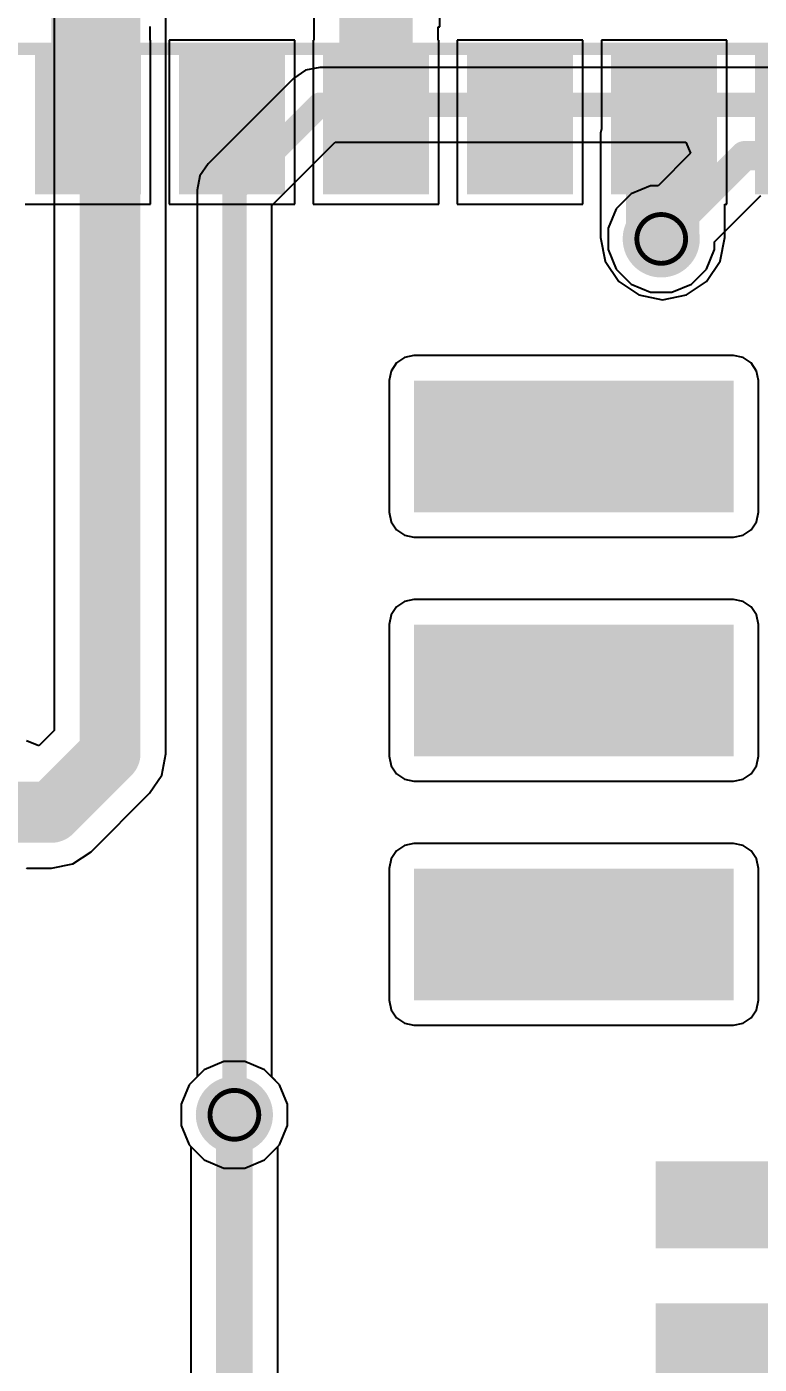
# Model space of a CAD drawing. Header units: inches. Extents: x 0 to 12.8, y -0.1 to 3.7.
# Drawn here: x 0.549 to 0.849, y 0.896 to 1.444 of the extents above; entities that cross this region are included whole.
import ezdxf

# ---------------------------------------------------------------- set-up
doc = ezdxf.new("R2010")
doc.units = ezdxf.units.IN
doc.header["$MEASUREMENT"] = 0
for name, color, linetype in [('Bottom Layer', 5, 'Continuous'), ('Bottom Overlay', 54, 'Continuous'), ('Bottom Paste', 16, 'Continuous'), ('Bottom Solder', 6, 'Continuous'), ('Drill Drawing', 1, 'Continuous'), ('Keep-Out Layer', 6, 'Continuous'), ('Pad Holes', 156, 'Continuous'), ('Top Layer', 1, 'Continuous'), ('Top Overlay', 2, 'Continuous'), ('Top Paste', 8, 'Continuous'), ('Top Solder', 216, 'Continuous'), ('Via Holes', 16, 'Continuous')]:
    doc.layers.add(name, color=color, linetype=linetype)
doc.styles.add('Arial', font='', dxfattribs={"height": 0.2})
doc.styles.get('Arial').set_extended_font_data('Arial')

# ---------------------------------------------------------------- blocks, each defined once
blk = doc.blocks.new('XKNANO_113_B_2')
at = {"layer": 'Bottom Layer'}
for points in [[(-0.26969, 0.30669), (-0.24213, 0.30669), (-0.24213, 0.22402), (-0.26969, 0.22402)], [(0.24213, 0.30669), (0.26969, 0.30669), (0.26969, 0.22402), (0.24213, 0.22402)], [(-0.26969, -0.16575), (-0.24213, -0.16575), (-0.24213, -0.24843), (-0.26969, -0.24843)], [(0.24213, -0.16575), (0.26969, -0.16575), (0.26969, -0.24843), (0.24213, -0.24843)], [(-0.20591, -0.24291), (-0.17441, -0.24291), (-0.17441, -0.2878), (-0.20591, -0.2878)], [(-0.15591, -0.24291), (-0.12441, -0.24291), (-0.12441, -0.2878), (-0.15591, -0.2878)], [(-0.10591, -0.24291), (-0.07441, -0.24291), (-0.07441, -0.2878), (-0.10591, -0.2878)], [(-0.05591, -0.24291), (-0.02441, -0.24291), (-0.02441, -0.2878), (-0.05591, -0.2878)], [(-0.00591, -0.24291), (0.02559, -0.24291), (0.02559, -0.2878), (-0.00591, -0.2878)], [(0.04409, -0.24291), (0.07559, -0.24291), (0.07559, -0.2878), (0.04409, -0.2878)], [(0.0815, -0.24291), (0.11299, -0.24291), (0.11299, -0.2878), (0.0815, -0.2878)]]:
    blk.add_hatch(color=5, dxfattribs=at).paths.add_polyline_path(points)
at = {"layer": 'Bottom Paste'}
for points in [[(-0.26969, 0.30669), (-0.24213, 0.30669), (-0.24213, 0.22402), (-0.26969, 0.22402)], [(0.24213, 0.30669), (0.26969, 0.30669), (0.26969, 0.22402), (0.24213, 0.22402)], [(-0.26969, -0.16575), (-0.24213, -0.16575), (-0.24213, -0.24843), (-0.26969, -0.24843)], [(0.24213, -0.16575), (0.26969, -0.16575), (0.26969, -0.24843), (0.24213, -0.24843)], [(-0.20591, -0.24291), (-0.17441, -0.24291), (-0.17441, -0.2878), (-0.20591, -0.2878)], [(-0.15591, -0.24291), (-0.12441, -0.24291), (-0.12441, -0.2878), (-0.15591, -0.2878)], [(-0.10591, -0.24291), (-0.07441, -0.24291), (-0.07441, -0.2878), (-0.10591, -0.2878)], [(-0.05591, -0.24291), (-0.02441, -0.24291), (-0.02441, -0.2878), (-0.05591, -0.2878)], [(-0.00591, -0.24291), (0.02559, -0.24291), (0.02559, -0.2878), (-0.00591, -0.2878)], [(0.04409, -0.24291), (0.07559, -0.24291), (0.07559, -0.2878), (0.04409, -0.2878)], [(0.0815, -0.24291), (0.11299, -0.24291), (0.11299, -0.2878), (0.0815, -0.2878)]]:
    blk.add_hatch(color=16, dxfattribs=at).paths.add_polyline_path(points)
at = {"layer": 'Bottom Solder'}
for points in [[(-0.27369, 0.31069), (-0.23813, 0.31069), (-0.23813, 0.22002), (-0.27369, 0.22002)], [(0.23813, 0.31069), (0.27369, 0.31069), (0.27369, 0.22002), (0.23813, 0.22002)], [(-0.20085, 0.22014), (-0.19285, 0.22014), (-0.19285, 0.21214), (-0.20085, 0.21214)], [(0.1338, 0.22014), (0.1418, 0.22014), (0.1418, 0.21214), (0.1338, 0.21214)], [(-0.27369, -0.16175), (-0.23813, -0.16175), (-0.23813, -0.25243), (-0.27369, -0.25243)], [(0.23813, -0.16175), (0.27369, -0.16175), (0.27369, -0.25243), (0.23813, -0.25243)], [(-0.20991, -0.23891), (-0.17041, -0.23891), (-0.17041, -0.2918), (-0.20991, -0.2918)], [(-0.15991, -0.23891), (-0.12041, -0.23891), (-0.12041, -0.2918), (-0.15991, -0.2918)], [(-0.10991, -0.23891), (-0.07041, -0.23891), (-0.07041, -0.2918), (-0.10991, -0.2918)], [(-0.05991, -0.23891), (-0.02041, -0.23891), (-0.02041, -0.2918), (-0.05991, -0.2918)], [(-0.00991, -0.23891), (0.02959, -0.23891), (0.02959, -0.2918), (-0.00991, -0.2918)], [(0.04009, -0.23891), (0.07959, -0.23891), (0.07959, -0.2918), (0.04009, -0.2918)], [(0.0775, -0.23891), (0.11699, -0.23891), (0.11699, -0.2918), (0.0775, -0.2918)]]:
    blk.add_hatch(color=6, dxfattribs=at).paths.add_polyline_path(points)
at = {"layer": 'Keep-Out Layer'}
for points in [[(-0.1718, 0.10637), (-0.1178, 0.10637), (-0.1178, 0.23737), (-0.1718, 0.23737)], [(-0.0718, 0.10637), (-0.0178, 0.10637), (-0.0178, 0.23737), (-0.0718, 0.23737)], [(0.0282, 0.10637), (0.0822, 0.10637), (0.0822, 0.23737), (0.0282, 0.23737)], [(-0.1718, -0.19363), (-0.1178, -0.19363), (-0.1178, -0.06263), (-0.1718, -0.06263)], [(-0.0718, -0.19363), (-0.0178, -0.19363), (-0.0178, -0.06263), (-0.0718, -0.06263)], [(0.0282, -0.19363), (0.0822, -0.19363), (0.0822, -0.06263), (0.0282, -0.06263)]]:
    blk.add_hatch(color=6, dxfattribs=at).paths.add_polyline_path(points)
at = {"layer": 'Pad Holes'}
h = blk.add_hatch(color=7, dxfattribs=at)
edge = h.paths.add_edge_path()
edge.add_arc((-0.19685, 0.21614), 0.01476, 0, 360)
h = blk.add_hatch(color=7, dxfattribs=at)
edge = h.paths.add_edge_path()
edge.add_arc((0.1378, 0.21614), 0.01476, 0, 360)
at = {"layer": 'Top Solder'}
for points in [[(-0.20085, 0.22014), (-0.19285, 0.22014), (-0.19285, 0.21214), (-0.20085, 0.21214)], [(0.1338, 0.22014), (0.1418, 0.22014), (0.1418, 0.21214), (0.1338, 0.21214)]]:
    blk.add_hatch(color=216, dxfattribs=at).paths.add_polyline_path(points)
at = {"layer": 'Bottom Overlay'}
for points in [[(-0.257, 0.313, 0.005, 0.005, 0), (0.256, 0.313, 0.005, 0.005, 0)], [(-0.186, 0.303, 0.01, 0.01, 0), (-0.186, 0.283, 0.01, 0.01, 0)], [(-0.186, 0.283, 0.01, 0.01, 0), (-0.173, 0.27, 0.01, 0.01, 0)], [(-0.173, 0.27, 0.01, 0.01, 0), (-0.166, 0.27, 0.01, 0.01, 0)], [(-0.26, -0.258, 0.005, 0.005, 0), (-0.26, -0.278, 0.005, 0.005, 0)], [(0.259, -0.258, 0.005, 0.005, 0), (0.259, -0.278, 0.005, 0.005, 0)], [(-0.26, -0.278, 0.005, 0.005, 0), (-0.215, -0.278, 0.005, 0.005, 0)], [(0.214, -0.278, 0.005, 0.005, 0), (0.259, -0.278, 0.005, 0.005, 0)]]:
    blk.add_lwpolyline(points, format="xyseb", dxfattribs=at)
for points in [[(-0.25825, 0.313, 0.0025, 0.0025, 1), (-0.25575, 0.313, 0.0025, 0.0025, 1)], [(0.25475, 0.313, 0.0025, 0.0025, 1), (0.25725, 0.313, 0.0025, 0.0025, 1)], [(-0.1885, 0.303, 0.005, 0.005, 1), (-0.1835, 0.303, 0.005, 0.005, 1)], [(-0.1885, 0.283, 0.005, 0.005, 1), (-0.1835, 0.283, 0.005, 0.005, 1)], [(-0.1885, 0.283, 0.005, 0.005, 1), (-0.1835, 0.283, 0.005, 0.005, 1)], [(-0.1755, 0.27, 0.005, 0.005, 1), (-0.1705, 0.27, 0.005, 0.005, 1)], [(-0.1755, 0.27, 0.005, 0.005, 1), (-0.1705, 0.27, 0.005, 0.005, 1)], [(-0.1685, 0.27, 0.005, 0.005, 1), (-0.1635, 0.27, 0.005, 0.005, 1)], [(-0.26125, -0.258, 0.0025, 0.0025, 1), (-0.25875, -0.258, 0.0025, 0.0025, 1)], [(0.25775, -0.258, 0.0025, 0.0025, 1), (0.26025, -0.258, 0.0025, 0.0025, 1)], [(-0.26125, -0.278, 0.0025, 0.0025, 1), (-0.25875, -0.278, 0.0025, 0.0025, 1)], [(-0.26125, -0.278, 0.0025, 0.0025, 1), (-0.25875, -0.278, 0.0025, 0.0025, 1)], [(-0.21625, -0.278, 0.0025, 0.0025, 1), (-0.21375, -0.278, 0.0025, 0.0025, 1)], [(0.21275, -0.278, 0.0025, 0.0025, 1), (0.21525, -0.278, 0.0025, 0.0025, 1)], [(0.25775, -0.278, 0.0025, 0.0025, 1), (0.26025, -0.278, 0.0025, 0.0025, 1)], [(0.25775, -0.278, 0.0025, 0.0025, 1), (0.26025, -0.278, 0.0025, 0.0025, 1)]]:
    blk.add_lwpolyline(points, format="xyseb", close=True, dxfattribs=at)
at = {"layer": 'Bottom Overlay', "style": 'Arial', "text_generation_flag": 2}
blk.add_text('Board Edge', height=0.03, rotation=180, dxfattribs=at).set_placement((-0.148, 0.283))
blk = doc.blocks.new('SIM7500E_4')
at = {"layer": 'Top Layer'}
for points in [[(0.34055, 0.11614), (0.34055, 0.06496), (0.30512, 0.06496), (0.30512, 0.11614)], [(0.39961, 0.11614), (0.39961, 0.06496), (0.36417, 0.06496), (0.36417, 0.11614)], [(0.45866, 0.11614), (0.45866, 0.06496), (0.42323, 0.06496), (0.42323, 0.11614)], [(0.51772, 0.11614), (0.51772, 0.06496), (0.48228, 0.06496), (0.48228, 0.11614)], [(0.57677, 0.11614), (0.57677, 0.06496), (0.54134, 0.06496), (0.54134, 0.11614)]]:
    blk.add_hatch(color=1, dxfattribs=at).paths.add_polyline_path(points)
at = {"layer": 'Top Paste'}
for points in [[(0.34055, 0.11614), (0.34055, 0.06496), (0.30512, 0.06496), (0.30512, 0.11614)], [(0.39961, 0.11614), (0.39961, 0.06496), (0.36417, 0.06496), (0.36417, 0.11614)], [(0.45866, 0.11614), (0.45866, 0.06496), (0.42323, 0.06496), (0.42323, 0.11614)], [(0.51772, 0.11614), (0.51772, 0.06496), (0.48228, 0.06496), (0.48228, 0.11614)], [(0.57677, 0.11614), (0.57677, 0.06496), (0.54134, 0.06496), (0.54134, 0.11614)]]:
    blk.add_hatch(color=8, dxfattribs=at).paths.add_polyline_path(points)
at = {"layer": 'Top Solder'}
for points in [[(0.34455, 0.12014), (0.34455, 0.06096), (0.30112, 0.06096), (0.30112, 0.12014)], [(0.40361, 0.12014), (0.40361, 0.06096), (0.36017, 0.06096), (0.36017, 0.12014)], [(0.46266, 0.12014), (0.46266, 0.06096), (0.41923, 0.06096), (0.41923, 0.12014)], [(0.52172, 0.12014), (0.52172, 0.06096), (0.47828, 0.06096), (0.47828, 0.12014)], [(0.58077, 0.12014), (0.58077, 0.06096), (0.53734, 0.06096), (0.53734, 0.12014)], [(0.63983, 0.12014), (0.63983, 0.06096), (0.59639, 0.06096), (0.59639, 0.12014)]]:
    blk.add_hatch(color=216, dxfattribs=at).paths.add_polyline_path(points)
at = {"layer": 'Top Overlay'}
blk.add_lwpolyline([(-0.03356, 0.12061, 0.005, 0.005, 0), (0.91544, 0.12061, 0.005, 0.005, 0)], format="xyseb", dxfattribs=at)
blk = doc.blocks.new('XKNANO_113_B_6')
at = {"layer": 'Bottom Layer'}
for points in [[(-0.26969, 0.30669), (-0.24213, 0.30669), (-0.24213, 0.22402), (-0.26969, 0.22402)], [(0.24213, 0.30669), (0.26969, 0.30669), (0.26969, 0.22402), (0.24213, 0.22402)], [(-0.26969, -0.16575), (-0.24213, -0.16575), (-0.24213, -0.24843), (-0.26969, -0.24843)], [(0.24213, -0.16575), (0.26969, -0.16575), (0.26969, -0.24843), (0.24213, -0.24843)], [(-0.20591, -0.24291), (-0.17441, -0.24291), (-0.17441, -0.2878), (-0.20591, -0.2878)], [(-0.15591, -0.24291), (-0.12441, -0.24291), (-0.12441, -0.2878), (-0.15591, -0.2878)], [(-0.10591, -0.24291), (-0.07441, -0.24291), (-0.07441, -0.2878), (-0.10591, -0.2878)], [(-0.05591, -0.24291), (-0.02441, -0.24291), (-0.02441, -0.2878), (-0.05591, -0.2878)], [(-0.00591, -0.24291), (0.02559, -0.24291), (0.02559, -0.2878), (-0.00591, -0.2878)], [(0.04409, -0.24291), (0.07559, -0.24291), (0.07559, -0.2878), (0.04409, -0.2878)], [(0.0815, -0.24291), (0.11299, -0.24291), (0.11299, -0.2878), (0.0815, -0.2878)]]:
    blk.add_hatch(color=5, dxfattribs=at).paths.add_polyline_path(points)
at = {"layer": 'Bottom Paste'}
for points in [[(-0.26969, 0.30669), (-0.24213, 0.30669), (-0.24213, 0.22402), (-0.26969, 0.22402)], [(0.24213, 0.30669), (0.26969, 0.30669), (0.26969, 0.22402), (0.24213, 0.22402)], [(-0.26969, -0.16575), (-0.24213, -0.16575), (-0.24213, -0.24843), (-0.26969, -0.24843)], [(0.24213, -0.16575), (0.26969, -0.16575), (0.26969, -0.24843), (0.24213, -0.24843)], [(-0.20591, -0.24291), (-0.17441, -0.24291), (-0.17441, -0.2878), (-0.20591, -0.2878)], [(-0.15591, -0.24291), (-0.12441, -0.24291), (-0.12441, -0.2878), (-0.15591, -0.2878)], [(-0.10591, -0.24291), (-0.07441, -0.24291), (-0.07441, -0.2878), (-0.10591, -0.2878)], [(-0.05591, -0.24291), (-0.02441, -0.24291), (-0.02441, -0.2878), (-0.05591, -0.2878)], [(-0.00591, -0.24291), (0.02559, -0.24291), (0.02559, -0.2878), (-0.00591, -0.2878)], [(0.04409, -0.24291), (0.07559, -0.24291), (0.07559, -0.2878), (0.04409, -0.2878)], [(0.0815, -0.24291), (0.11299, -0.24291), (0.11299, -0.2878), (0.0815, -0.2878)]]:
    blk.add_hatch(color=16, dxfattribs=at).paths.add_polyline_path(points)
at = {"layer": 'Bottom Solder'}
for points in [[(-0.27369, 0.31069), (-0.23813, 0.31069), (-0.23813, 0.22002), (-0.27369, 0.22002)], [(0.23813, 0.31069), (0.27369, 0.31069), (0.27369, 0.22002), (0.23813, 0.22002)], [(-0.20085, 0.22014), (-0.19285, 0.22014), (-0.19285, 0.21214), (-0.20085, 0.21214)], [(0.1338, 0.22014), (0.1418, 0.22014), (0.1418, 0.21214), (0.1338, 0.21214)], [(-0.27369, -0.16175), (-0.23813, -0.16175), (-0.23813, -0.25243), (-0.27369, -0.25243)], [(0.23813, -0.16175), (0.27369, -0.16175), (0.27369, -0.25243), (0.23813, -0.25243)], [(-0.20991, -0.23891), (-0.17041, -0.23891), (-0.17041, -0.2918), (-0.20991, -0.2918)], [(-0.15991, -0.23891), (-0.12041, -0.23891), (-0.12041, -0.2918), (-0.15991, -0.2918)], [(-0.10991, -0.23891), (-0.07041, -0.23891), (-0.07041, -0.2918), (-0.10991, -0.2918)], [(-0.05991, -0.23891), (-0.02041, -0.23891), (-0.02041, -0.2918), (-0.05991, -0.2918)], [(-0.00991, -0.23891), (0.02959, -0.23891), (0.02959, -0.2918), (-0.00991, -0.2918)], [(0.04009, -0.23891), (0.07959, -0.23891), (0.07959, -0.2918), (0.04009, -0.2918)], [(0.0775, -0.23891), (0.11699, -0.23891), (0.11699, -0.2918), (0.0775, -0.2918)]]:
    blk.add_hatch(color=6, dxfattribs=at).paths.add_polyline_path(points)
at = {"layer": 'Keep-Out Layer'}
for points in [[(-0.17205, 0.10637), (-0.11805, 0.10637), (-0.11805, 0.23737), (-0.17205, 0.23737)], [(-0.07205, 0.10637), (-0.01805, 0.10637), (-0.01805, 0.23737), (-0.07205, 0.23737)], [(0.02795, 0.10637), (0.08195, 0.10637), (0.08195, 0.23737), (0.02795, 0.23737)], [(-0.17205, -0.19363), (-0.11805, -0.19363), (-0.11805, -0.06263), (-0.17205, -0.06263)], [(-0.07205, -0.19363), (-0.01805, -0.19363), (-0.01805, -0.06263), (-0.07205, -0.06263)], [(0.02795, -0.19363), (0.08195, -0.19363), (0.08195, -0.06263), (0.02795, -0.06263)]]:
    blk.add_hatch(color=6, dxfattribs=at).paths.add_polyline_path(points)
at = {"layer": 'Pad Holes'}
h = blk.add_hatch(color=7, dxfattribs=at)
edge = h.paths.add_edge_path()
edge.add_arc((-0.19685, 0.21614), 0.01476, 0, 360)
h = blk.add_hatch(color=7, dxfattribs=at)
edge = h.paths.add_edge_path()
edge.add_arc((0.1378, 0.21614), 0.01476, 0, 360)
at = {"layer": 'Top Solder'}
for points in [[(-0.20085, 0.22014), (-0.19285, 0.22014), (-0.19285, 0.21214), (-0.20085, 0.21214)], [(0.1338, 0.22014), (0.1418, 0.22014), (0.1418, 0.21214), (0.1338, 0.21214)]]:
    blk.add_hatch(color=216, dxfattribs=at).paths.add_polyline_path(points)
at = {"layer": 'Bottom Overlay'}
for points in [[(-0.257, 0.313, 0.005, 0.005, 0), (0.256, 0.313, 0.005, 0.005, 0)], [(-0.186, 0.303, 0.01, 0.01, 0), (-0.186, 0.283, 0.01, 0.01, 0)], [(-0.186, 0.283, 0.01, 0.01, 0), (-0.173, 0.27, 0.01, 0.01, 0)], [(-0.173, 0.27, 0.01, 0.01, 0), (-0.166, 0.27, 0.01, 0.01, 0)], [(-0.26, -0.258, 0.005, 0.005, 0), (-0.26, -0.278, 0.005, 0.005, 0)], [(0.259, -0.258, 0.005, 0.005, 0), (0.259, -0.278, 0.005, 0.005, 0)], [(-0.26, -0.278, 0.005, 0.005, 0), (-0.215, -0.278, 0.005, 0.005, 0)], [(0.214, -0.278, 0.005, 0.005, 0), (0.259, -0.278, 0.005, 0.005, 0)]]:
    blk.add_lwpolyline(points, format="xyseb", dxfattribs=at)
for points in [[(-0.25825, 0.313, 0.0025, 0.0025, 1), (-0.25575, 0.313, 0.0025, 0.0025, 1)], [(0.25475, 0.313, 0.0025, 0.0025, 1), (0.25725, 0.313, 0.0025, 0.0025, 1)], [(-0.1885, 0.303, 0.005, 0.005, 1), (-0.1835, 0.303, 0.005, 0.005, 1)], [(-0.1885, 0.283, 0.005, 0.005, 1), (-0.1835, 0.283, 0.005, 0.005, 1)], [(-0.1885, 0.283, 0.005, 0.005, 1), (-0.1835, 0.283, 0.005, 0.005, 1)], [(-0.1755, 0.27, 0.005, 0.005, 1), (-0.1705, 0.27, 0.005, 0.005, 1)], [(-0.1755, 0.27, 0.005, 0.005, 1), (-0.1705, 0.27, 0.005, 0.005, 1)], [(-0.1685, 0.27, 0.005, 0.005, 1), (-0.1635, 0.27, 0.005, 0.005, 1)], [(-0.26125, -0.258, 0.0025, 0.0025, 1), (-0.25875, -0.258, 0.0025, 0.0025, 1)], [(0.25775, -0.258, 0.0025, 0.0025, 1), (0.26025, -0.258, 0.0025, 0.0025, 1)], [(-0.26125, -0.278, 0.0025, 0.0025, 1), (-0.25875, -0.278, 0.0025, 0.0025, 1)], [(-0.26125, -0.278, 0.0025, 0.0025, 1), (-0.25875, -0.278, 0.0025, 0.0025, 1)], [(-0.21625, -0.278, 0.0025, 0.0025, 1), (-0.21375, -0.278, 0.0025, 0.0025, 1)], [(0.21275, -0.278, 0.0025, 0.0025, 1), (0.21525, -0.278, 0.0025, 0.0025, 1)], [(0.25775, -0.278, 0.0025, 0.0025, 1), (0.26025, -0.278, 0.0025, 0.0025, 1)], [(0.25775, -0.278, 0.0025, 0.0025, 1), (0.26025, -0.278, 0.0025, 0.0025, 1)]]:
    blk.add_lwpolyline(points, format="xyseb", close=True, dxfattribs=at)
at = {"layer": 'Bottom Overlay', "style": 'Arial', "text_generation_flag": 2}
blk.add_text('Board Edge', height=0.03, rotation=180, dxfattribs=at).set_placement((-0.147, 0.276))

msp = doc.modelspace()

# ---------------------------------------------------------------- hatches: boundary and pattern name
at = {"layer": 'Bottom Layer'}
h = msp.add_hatch(color=5, dxfattribs=at)
edge = h.paths.add_edge_path()
edge.add_arc((0.809, 1.357), 0.01181, 0, 360)
h = msp.add_hatch(color=5, dxfattribs=at)
edge = h.paths.add_edge_path()
edge.add_arc((0.634, 0.998), 0.01181, 0, 360)
at = {"layer": 'Bottom Solder'}
h = msp.add_hatch(color=6, dxfattribs=at)
edge = h.paths.add_edge_path()
edge.add_arc((0.809, 1.357), 0.01581, 0, 360)
h = msp.add_hatch(color=6, dxfattribs=at)
edge = h.paths.add_edge_path()
edge.add_arc((0.634, 0.998), 0.01581, 0, 360)
at = {"layer": 'Top Layer'}
h = msp.add_hatch(color=1, dxfattribs=at)
edge = h.paths.add_edge_path()
edge.add_arc((0.809, 1.357), 0.01181, 0, 360)
h = msp.add_hatch(color=1, dxfattribs=at)
edge = h.paths.add_edge_path()
edge.add_arc((0.634, 0.998), 0.01181, 0, 360)
at = {"layer": 'Top Solder'}
h = msp.add_hatch(color=216, dxfattribs=at)
edge = h.paths.add_edge_path()
edge.add_arc((0.809, 1.357), 0.01581, 0, 360)
h = msp.add_hatch(color=216, dxfattribs=at)
edge = h.paths.add_edge_path()
edge.add_arc((0.634, 0.998), 0.01581, 0, 360)
at = {"layer": 'Via Holes'}
h = msp.add_hatch(color=7, dxfattribs=at)
edge = h.paths.add_edge_path()
edge.add_arc((0.809, 1.357), 0.00591, 0, 360)
h = msp.add_hatch(color=7, dxfattribs=at)
edge = h.paths.add_edge_path()
edge.add_arc((0.634, 0.998), 0.00591, 0, 360)

# ---------------------------------------------------------------- linework, layer by layer
at = {"layer": 'Bottom Layer'}
for p, q in [((0.56006, 1.656), (0.56006, 1.1555)), ((0.60594, 1.146), (0.60594, 1.6465)), ((0.66315, 1.42613), (0.65819, 1.42281)), ((0.669, 1.42729), (0.66315, 1.42613)), ((1.193, 1.42729), (0.669, 1.42729)), ((0.65819, 1.42281), (0.62319, 1.38781)), ((0.64929, 1.37067), (0.67533, 1.39671)), ((0.67533, 1.39671), (0.8191, 1.39671)), ((0.8191, 1.39671), (0.82102, 1.39209)), ((0.62319, 1.38781), (0.61987, 1.38285)), ((0.82102, 1.39209), (0.80774, 1.37881)), ((0.61987, 1.38285), (0.61871, 1.377)), ((0.61871, 1.377), (0.61871, 1.01355)), ((0.80466, 1.37881), (0.79665, 1.37549)), ((0.80774, 1.37881), (0.80466, 1.37881)), ((0.64929, 1.01355), (0.64929, 1.37067)), ((0.79665, 1.37549), (0.79051, 1.36935)), ((0.83081, 1.35574), (0.84985, 1.37478)), ((0.79051, 1.36935), (0.78719, 1.36134)), ((0.78719, 1.36134), (0.78719, 1.35266)), ((0.83081, 1.35266), (0.83081, 1.35574)), ((0.78719, 1.35266), (0.79051, 1.34465)), ((0.82749, 1.34465), (0.83081, 1.35266)), ((0.79051, 1.34465), (0.79665, 1.33851)), ((0.82135, 1.33851), (0.82749, 1.34465)), ((0.79665, 1.33851), (0.80466, 1.33519)), ((0.81334, 1.33519), (0.82135, 1.33851)), ((0.80466, 1.33519), (0.81334, 1.33519)), ((0.70042, 1.30616), (0.69821, 1.30286)), ((0.70373, 1.30837), (0.70042, 1.30616)), ((0.70763, 1.30915), (0.70373, 1.30837)), ((0.83863, 1.30915), (0.70763, 1.30915)), ((0.84253, 1.30837), (0.83863, 1.30915)), ((0.84584, 1.30616), (0.84253, 1.30837)), ((0.84805, 1.30286), (0.84584, 1.30616)), ((0.69821, 1.30286), (0.69743, 1.29895)), ((0.84883, 1.29895), (0.84805, 1.30286)), ((0.69743, 1.29895), (0.69743, 1.24495)), ((0.84883, 1.24495), (0.84883, 1.29895)), ((0.69743, 1.24495), (0.69821, 1.24105)), ((0.84805, 1.24105), (0.84883, 1.24495)), ((0.69821, 1.24105), (0.70042, 1.23774)), ((0.84584, 1.23774), (0.84805, 1.24105)), ((0.70042, 1.23774), (0.70373, 1.23553)), ((0.70373, 1.23553), (0.70763, 1.23476)), ((0.70763, 1.23476), (0.83863, 1.23476)), ((0.83863, 1.23476), (0.84253, 1.23553)), ((0.84253, 1.23553), (0.84584, 1.23774)), ((0.70042, 1.20616), (0.69821, 1.20286)), ((0.70373, 1.20837), (0.70042, 1.20616)), ((0.70763, 1.20915), (0.70373, 1.20837)), ((0.83863, 1.20915), (0.70763, 1.20915)), ((0.84253, 1.20837), (0.83863, 1.20915)), ((0.84584, 1.20616), (0.84253, 1.20837)), ((0.84805, 1.20286), (0.84584, 1.20616)), ((0.69821, 1.20286), (0.69743, 1.19895)), ((0.84883, 1.19895), (0.84805, 1.20286)), ((0.69743, 1.19895), (0.69743, 1.14495)), ((0.84883, 1.14495), (0.84883, 1.19895)), ((0.55383, 1.14927), (0.54883, 1.15134)), ((0.56006, 1.1555), (0.55383, 1.14927)), ((0.60419, 1.13722), (0.60594, 1.146)), ((0.69743, 1.14495), (0.69821, 1.14105)), ((0.69821, 1.14105), (0.70042, 1.13774)), ((0.84584, 1.13774), (0.84805, 1.14105)), ((0.84805, 1.14105), (0.84883, 1.14495)), ((0.59922, 1.12978), (0.60419, 1.13722)), ((0.70042, 1.13774), (0.70373, 1.13553)), ((0.70373, 1.13553), (0.70763, 1.13476)), ((0.70763, 1.13476), (0.83863, 1.13476)), ((0.83863, 1.13476), (0.84253, 1.13553)), ((0.84253, 1.13553), (0.84584, 1.13774)), ((0.57522, 1.10578), (0.59922, 1.12978)), ((0.70373, 1.10837), (0.70042, 1.10616)), ((0.70763, 1.10915), (0.70373, 1.10837)), ((0.83863, 1.10915), (0.70763, 1.10915)), ((0.84253, 1.10837), (0.83863, 1.10915)), ((0.84584, 1.10616), (0.84253, 1.10837)), ((0.56778, 1.10081), (0.57522, 1.10578)), ((0.69821, 1.10286), (0.69743, 1.09895)), ((0.70042, 1.10616), (0.69821, 1.10286)), ((0.84805, 1.10286), (0.84584, 1.10616)), ((0.84883, 1.09895), (0.84805, 1.10286)), ((0.54883, 1.09895), (0.54891, 1.09906)), ((0.54891, 1.09906), (0.559, 1.09906)), ((0.559, 1.09906), (0.56778, 1.10081)), ((0.69743, 1.09895), (0.69743, 1.04495)), ((0.84883, 1.04495), (0.84883, 1.09895)), ((0.69743, 1.04495), (0.69821, 1.04105)), ((0.84805, 1.04105), (0.84883, 1.04495)), ((0.69821, 1.04105), (0.70042, 1.03774)), ((0.70042, 1.03774), (0.70373, 1.03553)), ((0.84253, 1.03553), (0.84584, 1.03774)), ((0.84584, 1.03774), (0.84805, 1.04105)), ((0.70373, 1.03553), (0.70763, 1.03476)), ((0.70763, 1.03476), (0.83863, 1.03476)), ((0.83863, 1.03476), (0.84253, 1.03553)), ((0.61551, 1.01035), (0.61219, 1.00234)), ((0.61871, 1.01355), (0.61551, 1.01035)), ((0.65249, 1.01035), (0.64929, 1.01355)), ((0.65581, 1.00234), (0.65249, 1.01035)), ((0.61219, 1.00234), (0.61219, 0.99366)), ((0.65581, 0.99366), (0.65581, 1.00234)), ((0.61219, 0.99366), (0.61551, 0.98565)), ((0.65249, 0.98565), (0.65581, 0.99366)), ((0.61551, 0.98565), (0.62165, 0.97951)), ((0.64635, 0.97951), (0.65249, 0.98565)), ((0.62165, 0.97951), (0.62966, 0.97619)), ((0.62966, 0.97619), (0.63834, 0.97619)), ((0.63834, 0.97619), (0.64635, 0.97951))]:
    msp.add_line(p, q, dxfattribs=at)
for points in [[(0.583, 1.146, 0.025, 0.025, 0), (0.583, 1.656, 0.025, 0.025, 0)], [(0.634, 1.377, 0.01, 0.01, 0), (0.669, 1.412, 0.01, 0.01, 0)], [(0.669, 1.412, 0.01, 0.01, 0), (1.193, 1.412, 0.01, 0.01, 0)], [(0.809, 1.357, 0.012, 0.012, 0), (0.8431, 1.3911, 0.012, 0.012, 0)], [(0.8431, 1.3911, 0.012, 0.012, 0), (1.03546, 1.3911, 0.012, 0.012, 0)], [(0.634, 0.998, 0.01, 0.01, 0), (0.634, 1.377, 0.01, 0.01, 0)], [(0.559, 1.122, 0.025, 0.025, 0), (0.583, 1.146, 0.025, 0.025, 0)], [(0.08939, 1.122, 0.025, 0.025, 0), (0.559, 1.122, 0.025, 0.025, 0)]]:
    msp.add_lwpolyline(points, format="xyseb", dxfattribs=at)
for points in [[(0.6665, 1.412, 0.005, 0.005, 1), (0.6715, 1.412, 0.005, 0.005, 1)], [(0.6665, 1.412, 0.005, 0.005, 1), (0.6715, 1.412, 0.005, 0.005, 1)], [(0.8401, 1.3911, 0.006, 0.006, 1), (0.8461, 1.3911, 0.006, 0.006, 1)], [(0.8401, 1.3911, 0.006, 0.006, 1), (0.8461, 1.3911, 0.006, 0.006, 1)], [(0.6315, 1.377, 0.005, 0.005, 1), (0.6365, 1.377, 0.005, 0.005, 1)], [(0.6315, 1.377, 0.005, 0.005, 1), (0.6365, 1.377, 0.005, 0.005, 1)], [(0.806, 1.357, 0.006, 0.006, 1), (0.812, 1.357, 0.006, 0.006, 1)], [(0.57675, 1.146, 0.0125, 0.0125, 1), (0.58925, 1.146, 0.0125, 0.0125, 1)], [(0.57675, 1.146, 0.0125, 0.0125, 1), (0.58925, 1.146, 0.0125, 0.0125, 1)], [(0.55275, 1.122, 0.0125, 0.0125, 1), (0.56525, 1.122, 0.0125, 0.0125, 1)], [(0.55275, 1.122, 0.0125, 0.0125, 1), (0.56525, 1.122, 0.0125, 0.0125, 1)], [(0.6315, 0.998, 0.005, 0.005, 1), (0.6365, 0.998, 0.005, 0.005, 1)]]:
    msp.add_lwpolyline(points, format="xyseb", close=True, dxfattribs=at)
at = {"layer": 'Drill Drawing'}
for points in [[(0.819, 1.357, 0.002, 0.002, 1), (0.799, 1.357, 0.002, 0.002, 1)], [(0.7985, 1.357, 0.001, 0.001, 1), (0.7995, 1.357, 0.001, 0.001, 1)], [(0.8185, 1.357, 0.001, 0.001, 1), (0.8195, 1.357, 0.001, 0.001, 1)], [(0.644, 0.998, 0.002, 0.002, 1), (0.624, 0.998, 0.002, 0.002, 1)], [(0.6235, 0.998, 0.001, 0.001, 1), (0.6245, 0.998, 0.001, 0.001, 1)], [(0.6435, 0.998, 0.001, 0.001, 1), (0.6445, 0.998, 0.001, 0.001, 1)]]:
    msp.add_lwpolyline(points, format="xyseb", close=True, dxfattribs=at)
at = {"layer": 'Top Layer'}
for p, q in [((0.7182, 1.44396), (0.7182, 1.48771)), ((0.66657, 1.46631), (0.66657, 1.43847)), ((0.59949, 1.43847), (0.59949, 1.444)), ((0.71754, 1.43847), (0.71754, 1.44396)), ((0.71754, 1.44396), (0.7182, 1.44396)), ((0.59966, 1.43847), (0.59949, 1.43847)), ((0.59966, 1.37129), (0.59966, 1.43847)), ((0.65872, 1.43847), (0.60728, 1.43847)), ((0.60728, 1.43847), (0.60728, 1.37129)), ((0.65872, 1.37129), (0.65872, 1.43847)), ((0.66657, 1.43847), (0.66634, 1.43847)), ((0.66634, 1.43847), (0.66634, 1.37129)), ((0.71777, 1.43847), (0.71754, 1.43847)), ((0.71777, 1.37129), (0.71777, 1.43847)), ((0.77683, 1.43847), (0.72539, 1.43847)), ((0.72539, 1.43847), (0.72539, 1.37129)), ((0.77683, 1.37129), (0.77683, 1.43847)), ((0.83588, 1.43847), (0.78445, 1.43847)), ((0.78445, 1.43847), (0.78445, 1.40215)), ((0.83588, 1.37129), (0.83588, 1.43847)), ((0.78445, 1.40215), (0.78409, 1.40036)), ((0.78409, 1.40036), (0.78409, 1.35758)), ((0.54823, 1.37129), (0.59966, 1.37129)), ((0.60728, 1.37129), (0.65872, 1.37129)), ((0.66634, 1.37129), (0.71777, 1.37129)), ((0.72539, 1.37129), (0.77683, 1.37129)), ((0.83507, 1.35758), (0.83507, 1.37129)), ((0.83507, 1.37129), (0.83588, 1.37129)), ((0.78409, 1.35758), (0.78603, 1.34783)), ((0.83313, 1.34783), (0.83507, 1.35758)), ((0.78603, 1.34783), (0.79156, 1.33956)), ((0.82761, 1.33956), (0.83313, 1.34783)), ((0.79156, 1.33956), (0.79983, 1.33403)), ((0.81934, 1.33403), (0.82761, 1.33956)), ((0.79983, 1.33403), (0.80958, 1.33209)), ((0.80958, 1.33209), (0.81934, 1.33403)), ((0.70042, 1.30616), (0.69821, 1.30286)), ((0.70373, 1.30837), (0.70042, 1.30616)), ((0.70763, 1.30915), (0.70373, 1.30837)), ((0.83863, 1.30915), (0.70763, 1.30915)), ((0.84253, 1.30837), (0.83863, 1.30915)), ((0.84584, 1.30616), (0.84253, 1.30837)), ((0.84805, 1.30286), (0.84584, 1.30616)), ((0.69821, 1.30286), (0.69743, 1.29895)), ((0.84883, 1.29895), (0.84805, 1.30286)), ((0.69743, 1.29895), (0.69743, 1.24495)), ((0.84883, 1.24495), (0.84883, 1.29895)), ((0.69743, 1.24495), (0.69821, 1.24105)), ((0.84805, 1.24105), (0.84883, 1.24495)), ((0.69821, 1.24105), (0.70042, 1.23774)), ((0.84584, 1.23774), (0.84805, 1.24105)), ((0.70042, 1.23774), (0.70373, 1.23553)), ((0.70373, 1.23553), (0.70763, 1.23476)), ((0.70763, 1.23476), (0.83863, 1.23476)), ((0.83863, 1.23476), (0.84253, 1.23553)), ((0.84253, 1.23553), (0.84584, 1.23774)), ((0.70042, 1.20616), (0.69821, 1.20286)), ((0.70373, 1.20837), (0.70042, 1.20616)), ((0.70763, 1.20915), (0.70373, 1.20837)), ((0.83863, 1.20915), (0.70763, 1.20915)), ((0.84253, 1.20837), (0.83863, 1.20915)), ((0.84584, 1.20616), (0.84253, 1.20837)), ((0.84805, 1.20286), (0.84584, 1.20616)), ((0.69821, 1.20286), (0.69743, 1.19895)), ((0.84883, 1.19895), (0.84805, 1.20286)), ((0.69743, 1.19895), (0.69743, 1.14495)), ((0.84883, 1.14495), (0.84883, 1.19895)), ((0.69743, 1.14495), (0.69821, 1.14105)), ((0.69821, 1.14105), (0.70042, 1.13774)), ((0.84584, 1.13774), (0.84805, 1.14105)), ((0.84805, 1.14105), (0.84883, 1.14495)), ((0.70042, 1.13774), (0.70373, 1.13553)), ((0.70373, 1.13553), (0.70763, 1.13476)), ((0.70763, 1.13476), (0.83863, 1.13476)), ((0.83863, 1.13476), (0.84253, 1.13553)), ((0.84253, 1.13553), (0.84584, 1.13774)), ((0.70373, 1.10837), (0.70042, 1.10616)), ((0.70763, 1.10915), (0.70373, 1.10837)), ((0.83863, 1.10915), (0.70763, 1.10915)), ((0.84253, 1.10837), (0.83863, 1.10915)), ((0.84584, 1.10616), (0.84253, 1.10837)), ((0.69821, 1.10286), (0.69743, 1.09895)), ((0.70042, 1.10616), (0.69821, 1.10286)), ((0.84805, 1.10286), (0.84584, 1.10616)), ((0.84883, 1.09895), (0.84805, 1.10286)), ((0.69743, 1.09895), (0.69743, 1.04495)), ((0.84883, 1.04495), (0.84883, 1.09895)), ((0.69743, 1.04495), (0.69821, 1.04105)), ((0.84805, 1.04105), (0.84883, 1.04495)), ((0.69821, 1.04105), (0.70042, 1.03774)), ((0.70042, 1.03774), (0.70373, 1.03553)), ((0.84253, 1.03553), (0.84584, 1.03774)), ((0.84584, 1.03774), (0.84805, 1.04105)), ((0.70373, 1.03553), (0.70763, 1.03476)), ((0.70763, 1.03476), (0.83863, 1.03476)), ((0.83863, 1.03476), (0.84253, 1.03553)), ((0.62966, 1.01981), (0.62165, 1.01649)), ((0.63834, 1.01981), (0.62966, 1.01981)), ((0.64635, 1.01649), (0.63834, 1.01981)), ((0.62165, 1.01649), (0.61551, 1.01035)), ((0.65249, 1.01035), (0.64635, 1.01649)), ((0.61551, 1.01035), (0.61219, 1.00234)), ((0.65581, 1.00234), (0.65249, 1.01035)), ((0.61219, 1.00234), (0.61219, 0.99366)), ((0.65581, 0.99366), (0.65581, 1.00234)), ((0.61219, 0.99366), (0.61551, 0.98565)), ((0.65249, 0.98565), (0.65581, 0.99366)), ((0.61551, 0.98565), (0.61616, 0.985)), ((0.61616, 0.985), (0.61616, 0.60139)), ((0.65184, 0.985), (0.65249, 0.98565)), ((0.65184, 0.594), (0.65184, 0.985))]:
    msp.add_line(p, q, dxfattribs=at)
for points in [[(0.574, 1.401, 0.03, 0.03, 0), (0.574, 1.467, 0.03, 0.03, 0)], [(0.69206, 1.40094, 0.03, 0.03, 0), (0.69206, 1.46631, 0.03, 0.03, 0)], [(0.80958, 1.35758, 0.03, 0.03, 0), (0.80958, 1.40036, 0.03, 0.03, 0)], [(0.80958, 1.40036, 0.015, 0.015, 0), (0.81017, 1.40094, 0.015, 0.015, 0)], [(0.809, 1.357, 0.015, 0.015, 0), (0.80958, 1.35758, 0.015, 0.015, 0)], [(0.634, 0.594, 0.015, 0.015, 0), (0.634, 0.998, 0.015, 0.015, 0)]]:
    msp.add_lwpolyline(points, format="xyseb", dxfattribs=at)
for points in [[(0.5665, 1.401, 0.015, 0.015, 1), (0.5815, 1.401, 0.015, 0.015, 1)], [(0.68456, 1.40094, 0.015, 0.015, 1), (0.69956, 1.40094, 0.015, 0.015, 1)], [(0.80208, 1.40036, 0.015, 0.015, 1), (0.81708, 1.40036, 0.015, 0.015, 1)], [(0.80583, 1.40036, 0.0075, 0.0075, 1), (0.81333, 1.40036, 0.0075, 0.0075, 1)], [(0.80642, 1.40094, 0.0075, 0.0075, 1), (0.81392, 1.40094, 0.0075, 0.0075, 1)], [(0.80208, 1.35758, 0.015, 0.015, 1), (0.81708, 1.35758, 0.015, 0.015, 1)], [(0.80583, 1.35758, 0.0075, 0.0075, 1), (0.81333, 1.35758, 0.0075, 0.0075, 1)], [(0.80525, 1.357, 0.0075, 0.0075, 1), (0.81275, 1.357, 0.0075, 0.0075, 1)], [(0.63025, 0.998, 0.0075, 0.0075, 1), (0.63775, 0.998, 0.0075, 0.0075, 1)]]:
    msp.add_lwpolyline(points, format="xyseb", close=True, dxfattribs=at)

# ---------------------------------------------------------------- block references
at = {"rotation": 90}
for name, p in [('XKNANO_113_B_6', (0.645, 1.217)), ('XKNANO_113_B_2', (0.645, 0.647))]:
    msp.add_blockref(name, p, dxfattribs=at)
msp.add_blockref('SIM7500E_4', (0.25111, 1.31433))

doc.saveas('drawing.dxf')
